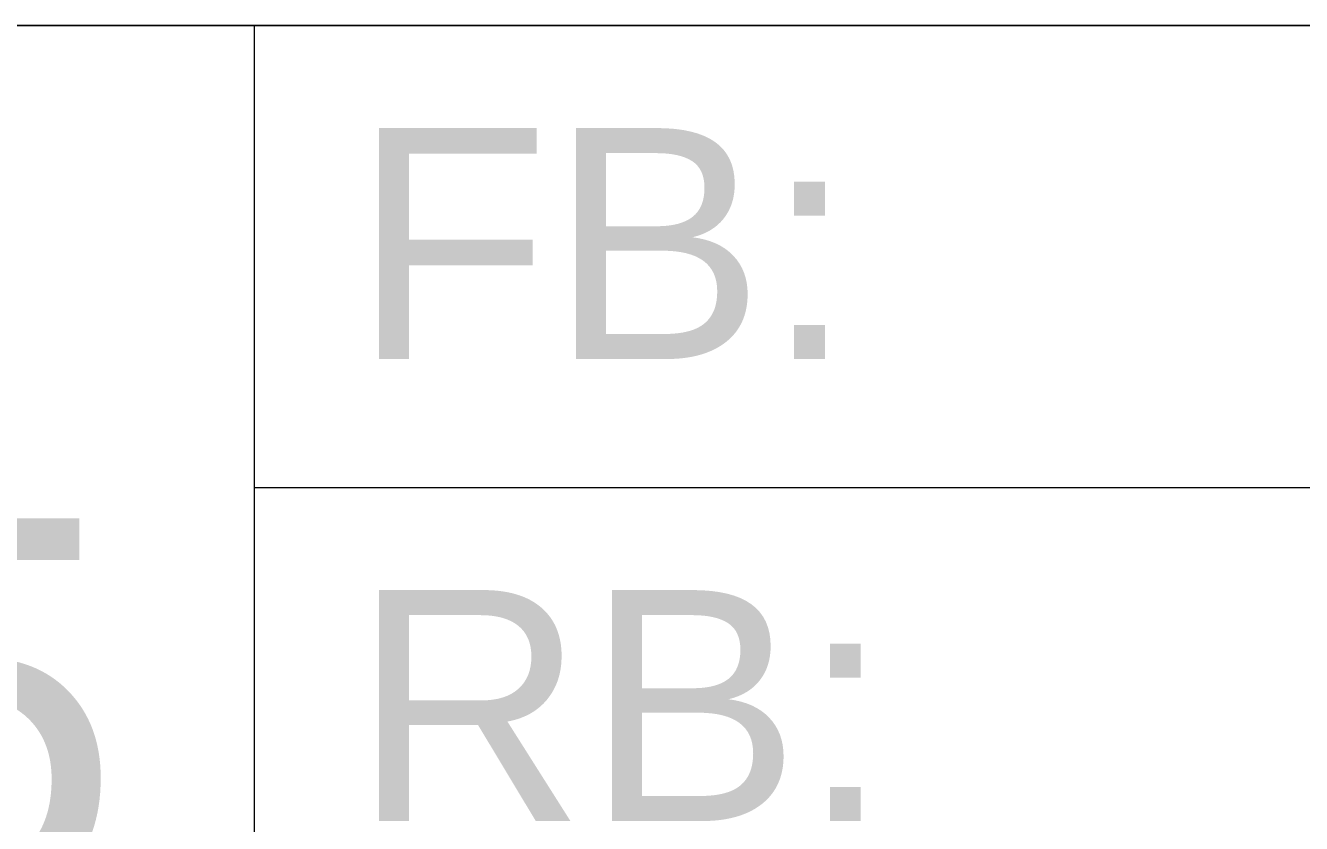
# Model space of a CAD drawing. Header units: millimetres. Extents: x -5 to 111, y -3 to 86.
# Drawn here: x 18.9488 to 19.3631, y 47.7309 to 47.99 of the extents above; entities that cross this region are included whole.
import ezdxf

# ---------------------------------------------------------------- set-up
doc = ezdxf.new("R2010")
doc.units = ezdxf.units.MM
doc.layers.add('A1I6----E-', color=3, linetype='Continuous', lineweight=25)
doc.layers.add('A1Z29---T-', color=5, linetype='Continuous', lineweight=18)
doc.styles.add('ARIAL', font='ARIAL.TTF')

# ---------------------------------------------------------------- blocks, each defined once
blk = doc.blocks.new('bbl-raumstempel')
for points in [[(0, 0), (0, -0.45), (1.2, -0.45), (1.2, 0), (0, 0)], [(0.6, -0.45), (0.6, 0)], [(0.6, -0.15), (1.2, -0.15)]]:
    blk.add_lwpolyline(points)
at = {"style": 'ARIAL'}
for s, p in [('FB:', (0.63177, -0.10829)), ('RB:', (0.63177, -0.25829))]:
    blk.add_text(s, height=0.075, dxfattribs=at).set_placement(p)
for tag, p, height in [('RAUMBEZ', (0.02332, 0.05546), 0.125), ('FB', (0.82015, -0.10829), 0.075), ('RNR1', (0.02332, -0.285), 0.125), ('RB', (0.82015, -0.25829), 0.075), ('FLAECHE', (0.82015, -0.40829), 0.075), ('RNR2', (0.02332, -0.54279), 0.075), ('B', (0.17557, -0.69707), 0.075), ('W', (0.17557, -0.82207), 0.075), ('D', (0.17557, -0.94779), 0.075)]:
    blk.add_attdef(tag, p, '', height=height, dxfattribs=at)

msp = doc.modelspace()

# ---------------------------------------------------------------- linework, layer by layer
at = {"layer": 'A1I6----E-', "lineweight": 9}
msp.add_line((17.90743, 47.99), (19.64309, 47.99), dxfattribs=at)

# ---------------------------------------------------------------- block references
at = {"layer": 'A1Z29---T-'}
ref = msp.add_blockref('bbl-raumstempel', (18.42318, 47.99), dxfattribs=at)
ref.add_attrib('RNR1', '04.055', (18.4465, 47.705), dxfattribs={"layer": '0', "height": 0.125, "style": 'ARIAL'})

doc.saveas('drawing.dxf')
